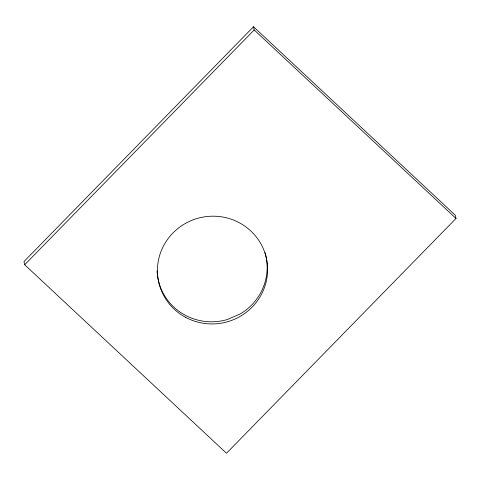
<?xml version="1.0" encoding="UTF-8"?>
<svg xmlns="http://www.w3.org/2000/svg" width="480" height="480" viewBox="0 0 480 480"><rect width="100%" height="100%" fill="white"/><g stroke="black" fill="none" stroke-linecap="round" stroke-linejoin="round"><path stroke-width="0.72" d="M253.512 26.748L24 261.546L24.678 264.756L226.488 453.252L456 218.454L455.322 215.244L253.512 26.748L254.19 29.958L456 218.454M24.678 264.756L254.19 29.958M265.014 252.546A55.146 53.814 -11.9 0 1 240.456 313.818L227.274 319.554A55.146 53.814 -11.9 0 1 157.038 270.888M185.832 317.448A55.146 53.814 -11.9 0 0 267.6 268.578A55.146 53.814 -11.9 0 0 184.128 224.172A55.146 53.814 -11.9 0 0 185.832 317.448"/></g></svg>
